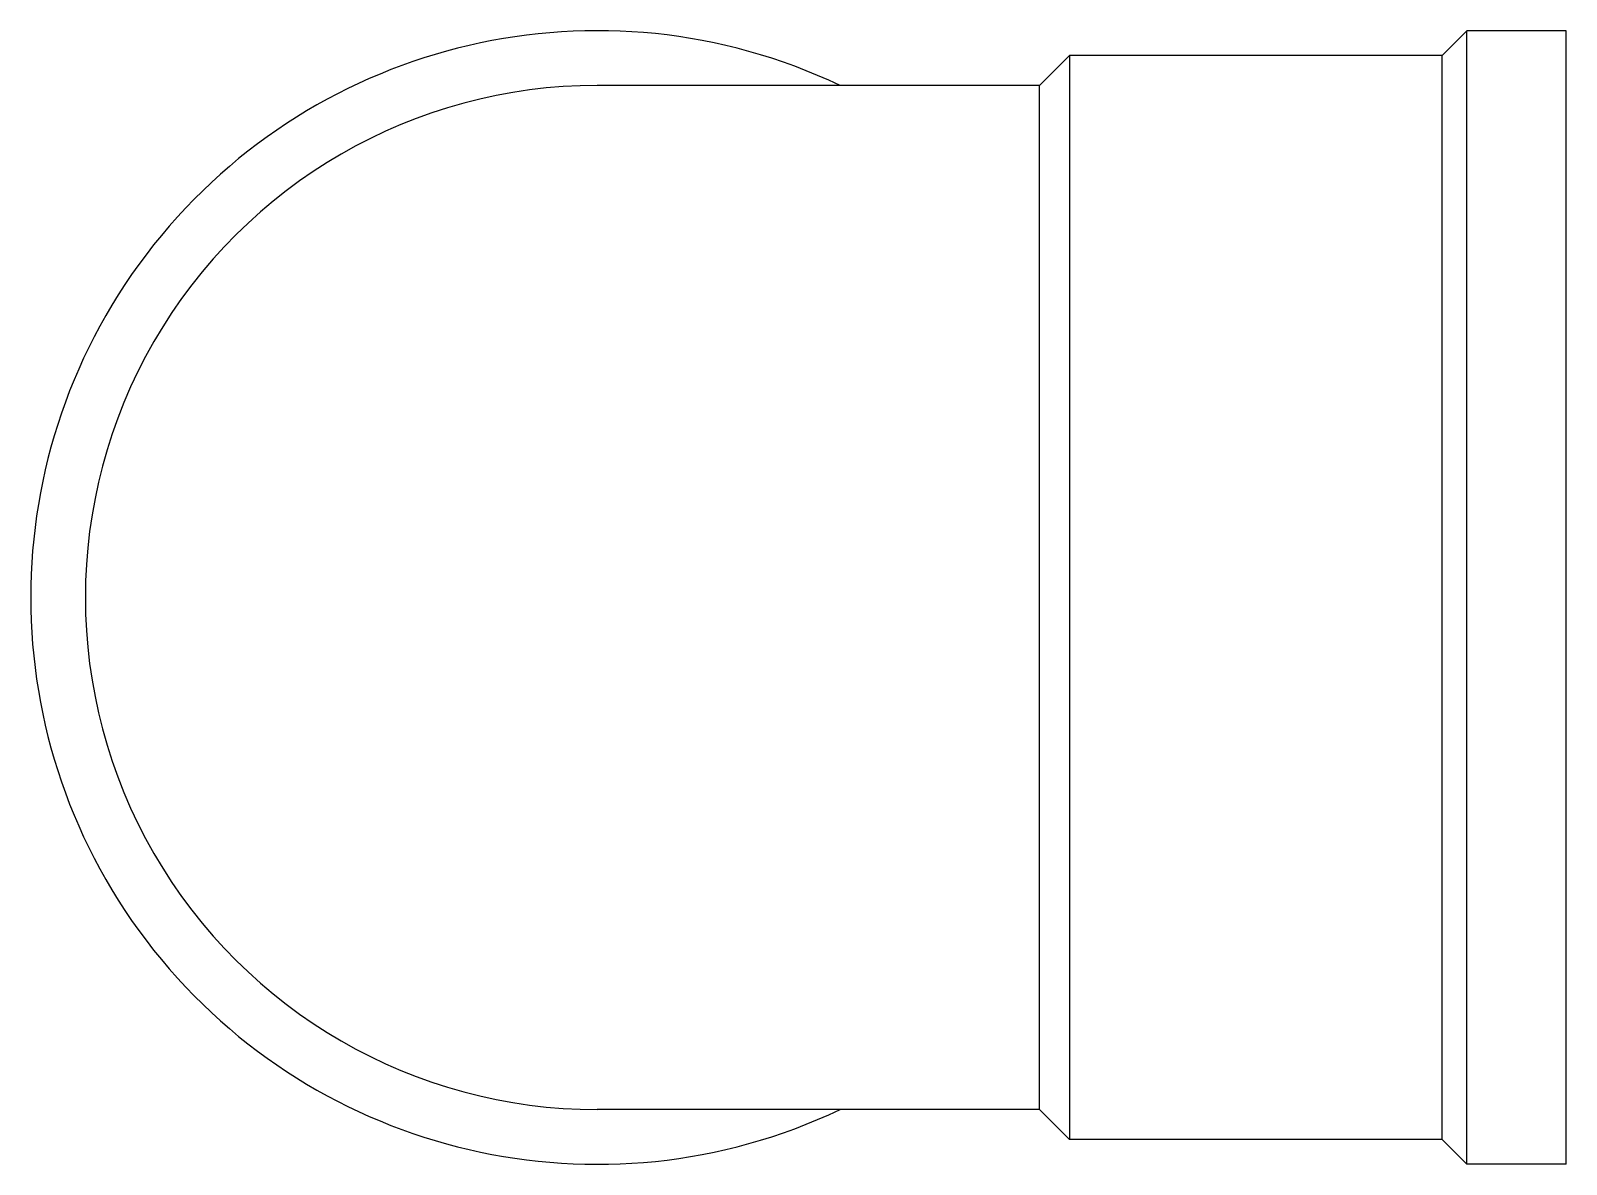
# Model space of a CAD drawing. Header units: millimetres. Extents: x 1978.4677 to 1978.546, y 1849.0744 to 1849.1322.
import ezdxf

# ---------------------------------------------------------------- set-up
doc = ezdxf.new("R2010")
doc.units = ezdxf.units.MM

msp = doc.modelspace()

# ---------------------------------------------------------------- linework, layer by layer
for p, q in [((1978.540942982228, 1849.132182439919), (1978.53967587518, 1849.130915332871)), ((1978.540942982228, 1849.07440235853), (1978.540942982228, 1849.132182439919)), ((1978.54601141042, 1849.132182439919), (1978.540942982228, 1849.132182439919)), ((1978.54601141042, 1849.07440235853), (1978.54601141042, 1849.132182439919)), ((1978.52066926946, 1849.130915332871), (1978.519132236615, 1849.129378300026)), ((1978.53967587518, 1849.130915332871), (1978.52066926946, 1849.130915332871)), ((1978.52066926946, 1849.130915332871), (1978.520669269459, 1849.075669465578)), ((1978.53967587518, 1849.075669465578), (1978.53967587518, 1849.130915332871)), ((1978.519148741003, 1849.129394804414), (1978.496594235549, 1849.129394804414)), ((1978.519132236615, 1849.129378300026), (1978.519132236616, 1849.077206498422)), ((1978.519148741003, 1849.077189994036), (1978.496594235549, 1849.077189994036)), ((1978.52066926946, 1849.075669465578), (1978.519132236615, 1849.077206498424)), ((1978.53967587518, 1849.075669465578), (1978.52066926946, 1849.075669465578)), ((1978.540942982228, 1849.07440235853), (1978.53967587518, 1849.075669465578)), ((1978.54601141042, 1849.07440235853), (1978.540942982228, 1849.07440235853))]:
    msp.add_line(p, q)
for radius, start, end in [(0.02889004069447765, 64.62318265560627, 295.3768173468173), (0.02610240518879436, 90, 270.0000000004991)]:
    msp.add_arc((1978.496594235548, 1849.103292399225), radius, start, end)

doc.saveas('drawing.dxf')
